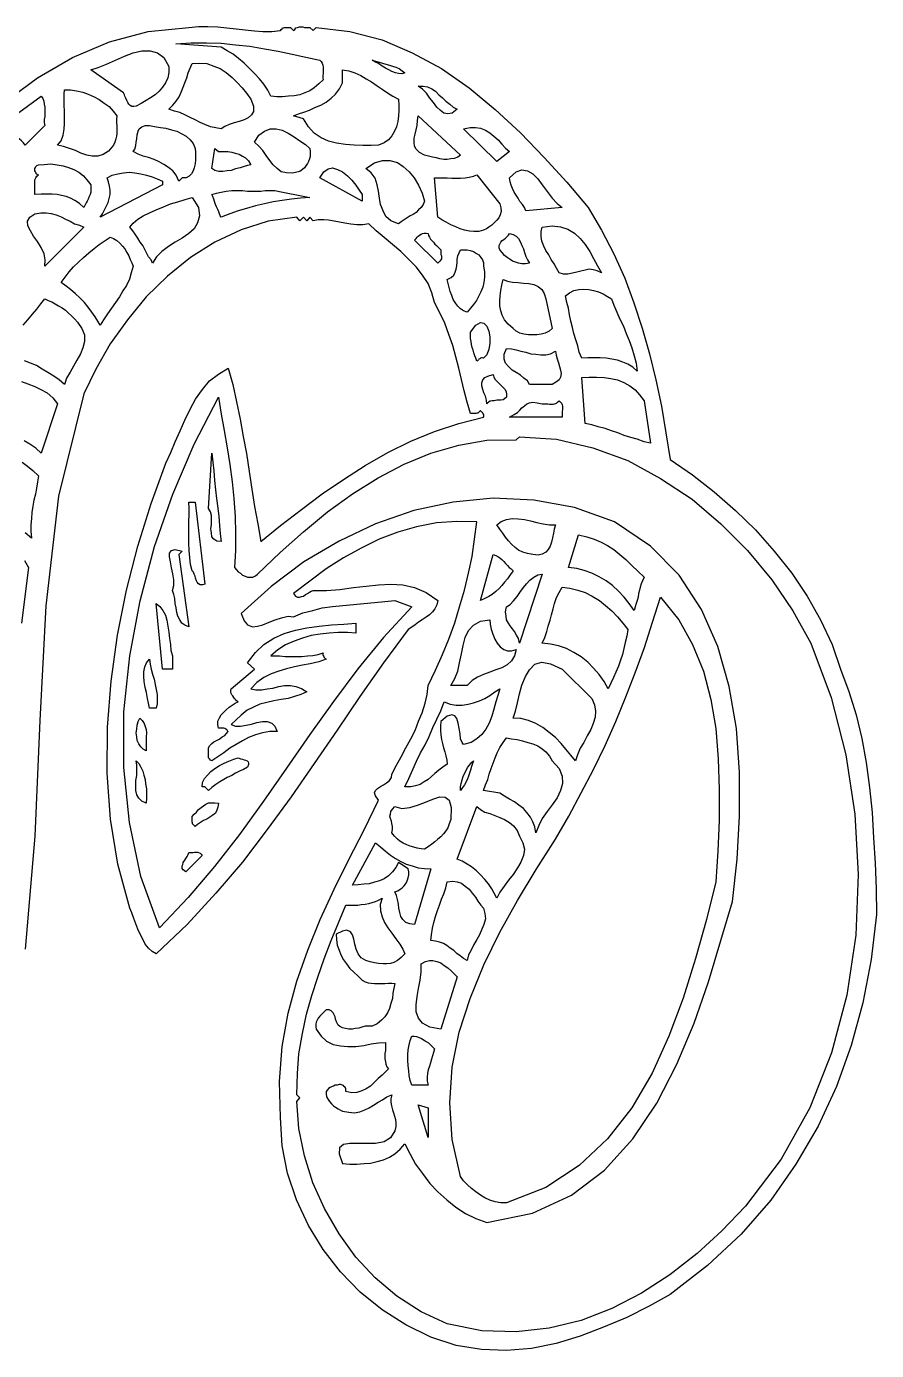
# Model space of a CAD drawing. Extents: x 0.02 to 8.19, y 0.02 to 6.66.
# Drawn here: x 6.466 to 8.185, y 0.065 to 2.743 of the extents above; entities that cross this region are included whole.
import ezdxf

# ---------------------------------------------------------------- set-up
doc = ezdxf.new("R2010")
doc.units = 0
doc.layers.add('1', color=7, linetype='Continuous')

msp = doc.modelspace()

# ---------------------------------------------------------------- linework, layer by layer
for points in [[(6.421, 2.589), (6.488, 2.639), (6.559, 2.68), (6.634, 2.712), (6.712, 2.733), (6.794, 2.741), (6.814, 2.743), (6.833, 2.743), (6.853, 2.742), (6.871, 2.74), (6.89, 2.738), (6.908, 2.736), (6.927, 2.734), (6.944, 2.733), (6.962, 2.733), (6.98, 2.735), (6.981, 2.737), (6.983, 2.738), (6.984, 2.74), (6.986, 2.74), (6.988, 2.741), (6.991, 2.741), (6.994, 2.741), (6.997, 2.741), (7, 2.741), (7.006, 2.735), (7.009, 2.737), (7.011, 2.74), (7.014, 2.741), (7.018, 2.742), (7.021, 2.742), (7.025, 2.742), (7.028, 2.741), (7.032, 2.741), (7.036, 2.741), (7.039, 2.741), (7.046, 2.735), (7.052, 2.741), (7.12, 2.733), (7.185, 2.716), (7.246, 2.69), (7.305, 2.658), (7.361, 2.619), (7.414, 2.575), (7.465, 2.528), (7.513, 2.478), (7.559, 2.428), (7.602, 2.377), (7.629, 2.331), (7.654, 2.283), (7.676, 2.234), (7.694, 2.184), (7.711, 2.133), (7.726, 2.081), (7.739, 2.028), (7.75, 1.975), (7.759, 1.921), (7.768, 1.867), (7.813, 1.836), (7.857, 1.802), (7.9, 1.764), (7.94, 1.725), (7.978, 1.682), (8.014, 1.637), (8.045, 1.591), (8.072, 1.543), (8.095, 1.493), (8.112, 1.443), (8.129, 1.398), (8.144, 1.351), (8.155, 1.303), (8.164, 1.254), (8.171, 1.204), (8.176, 1.153), (8.179, 1.102), (8.182, 1.051), (8.184, 0.999), (8.185, 0.947), (8.174, 0.856), (8.157, 0.768), (8.134, 0.682), (8.104, 0.599), (8.067, 0.519), (8.022, 0.442), (7.971, 0.369), (7.911, 0.3), (7.843, 0.237), (7.768, 0.178), (7.725, 0.155), (7.68, 0.132), (7.633, 0.112), (7.586, 0.094), (7.537, 0.079), (7.487, 0.069), (7.437, 0.065), (7.386, 0.067), (7.335, 0.075), (7.284, 0.092), (7.233, 0.117), (7.185, 0.147), (7.141, 0.183), (7.101, 0.224), (7.066, 0.269), (7.036, 0.318), (7.012, 0.37), (6.994, 0.424), (6.983, 0.479), (6.98, 0.536), (6.978, 0.609), (6.983, 0.68), (6.995, 0.747), (7.013, 0.812), (7.035, 0.875), (7.06, 0.937), (7.088, 0.998), (7.118, 1.058), (7.149, 1.118), (7.178, 1.178), (7.172, 1.187), (7.17, 1.193), (7.172, 1.198), (7.176, 1.202), (7.182, 1.206), (7.188, 1.209), (7.194, 1.213), (7.2, 1.218), (7.204, 1.224), (7.205, 1.231), (7.214, 1.249), (7.224, 1.266), (7.233, 1.284), (7.243, 1.302), (7.252, 1.319), (7.259, 1.338), (7.266, 1.355), (7.272, 1.374), (7.276, 1.392), (7.278, 1.41), (7.293, 1.441), (7.307, 1.473), (7.32, 1.504), (7.332, 1.537), (7.342, 1.569), (7.352, 1.603), (7.36, 1.637), (7.367, 1.671), (7.372, 1.706), (7.377, 1.741), (7.336, 1.742), (7.295, 1.739), (7.255, 1.731), (7.217, 1.72), (7.179, 1.706), (7.143, 1.688), (7.107, 1.668), (7.072, 1.646), (7.039, 1.621), (7.006, 1.596), (7.01, 1.591), (7.014, 1.589), (7.018, 1.589), (7.022, 1.59), (7.026, 1.591), (7.03, 1.594), (7.034, 1.596), (7.038, 1.599), (7.042, 1.601), (7.046, 1.602), (7.073, 1.602), (7.1, 1.604), (7.127, 1.608), (7.153, 1.611), (7.178, 1.614), (7.203, 1.615), (7.227, 1.614), (7.251, 1.608), (7.274, 1.598), (7.298, 1.582), (7.296, 1.573), (7.292, 1.565), (7.287, 1.559), (7.281, 1.553), (7.274, 1.548), (7.266, 1.543), (7.259, 1.538), (7.252, 1.533), (7.245, 1.528), (7.238, 1.523), (7.188, 1.456), (7.14, 1.388), (7.094, 1.32), (7.048, 1.252), (7.001, 1.185), (6.953, 1.119), (6.903, 1.053), (6.849, 0.99), (6.791, 0.927), (6.728, 0.867), (6.72, 0.872), (6.713, 0.879), (6.706, 0.887), (6.701, 0.897), (6.696, 0.907), (6.691, 0.917), (6.687, 0.928), (6.683, 0.939), (6.679, 0.95), (6.675, 0.96), (6.651, 1.049), (6.636, 1.14), (6.629, 1.233), (6.63, 1.326), (6.637, 1.419), (6.65, 1.512), (6.668, 1.603), (6.691, 1.692), (6.718, 1.778), (6.748, 1.86), (6.758, 1.881), (6.767, 1.903), (6.777, 1.925), (6.786, 1.947), (6.797, 1.969), (6.808, 1.989), (6.822, 2.009), (6.836, 2.026), (6.854, 2.04), (6.874, 2.052), (6.883, 2.019), (6.891, 1.984), (6.898, 1.949), (6.904, 1.914), (6.911, 1.879), (6.916, 1.843), (6.922, 1.807), (6.927, 1.772), (6.934, 1.737), (6.94, 1.701), (6.98, 1.734), (7.022, 1.766), (7.064, 1.798), (7.107, 1.827), (7.151, 1.855), (7.197, 1.881), (7.243, 1.904), (7.291, 1.924), (7.34, 1.94), (7.39, 1.953), (7.391, 1.955), (7.391, 1.957), (7.39, 1.959), (7.389, 1.961), (7.388, 1.962), (7.387, 1.963), (7.385, 1.965), (7.384, 1.966), (7.382, 1.964), (7.381, 1.963), (7.379, 1.961), (7.377, 1.961), (7.375, 1.96), (7.372, 1.96), (7.37, 1.96), (7.367, 1.96), (7.364, 1.96), (7.357, 1.983), (7.351, 2.006), (7.346, 2.029), (7.34, 2.052), (7.334, 2.075), (7.328, 2.098), (7.32, 2.12), (7.312, 2.143), (7.302, 2.164), (7.291, 2.185), (7.286, 2.204), (7.278, 2.223), (7.267, 2.24), (7.254, 2.257), (7.239, 2.272), (7.223, 2.288), (7.206, 2.302), (7.189, 2.316), (7.173, 2.33), (7.158, 2.344), (7.146, 2.342), (7.134, 2.342), (7.122, 2.343), (7.11, 2.345), (7.099, 2.347), (7.088, 2.349), (7.077, 2.351), (7.067, 2.352), (7.056, 2.352), (7.046, 2.35), (7.039, 2.357), (7.033, 2.35), (7.026, 2.357), (7.019, 2.35), (7.013, 2.357), (6.955, 2.349), (6.9, 2.332), (6.847, 2.307), (6.798, 2.276), (6.751, 2.238), (6.708, 2.196), (6.67, 2.15), (6.635, 2.101), (6.606, 2.05), (6.582, 2), (6.531, 1.793), (6.505, 1.571), (6.493, 1.339), (6.483, 1.105), (6.463, 0.877)], [(6.86, 1.701), (6.851, 1.702), (6.845, 1.706), (6.841, 1.711), (6.84, 1.719), (6.839, 1.727), (6.84, 1.736), (6.84, 1.745), (6.84, 1.754), (6.838, 1.761), (6.834, 1.768), (6.841, 1.88), (6.843, 1.862), (6.845, 1.844), (6.846, 1.825), (6.848, 1.806), (6.85, 1.788), (6.853, 1.769), (6.855, 1.752), (6.856, 1.734), (6.858, 1.717), (6.86, 1.701)], [(6.827, 1.615), (6.822, 1.614), (6.817, 1.614), (6.814, 1.616), (6.811, 1.619), (6.81, 1.622), (6.808, 1.627), (6.807, 1.631), (6.805, 1.635), (6.804, 1.639), (6.801, 1.642), (6.798, 1.655), (6.796, 1.669), (6.795, 1.683), (6.794, 1.698), (6.794, 1.713), (6.794, 1.728), (6.794, 1.742), (6.795, 1.756), (6.795, 1.769), (6.794, 1.781), (6.807, 1.781), (6.827, 1.615)], [(6.781, 1.682), (6.774, 1.675), (6.794, 1.529), (6.786, 1.532), (6.78, 1.536), (6.776, 1.543), (6.772, 1.55), (6.77, 1.558), (6.769, 1.567), (6.767, 1.576), (6.766, 1.586), (6.764, 1.594), (6.761, 1.602), (6.764, 1.612), (6.764, 1.624), (6.762, 1.636), (6.759, 1.648), (6.757, 1.66), (6.755, 1.67), (6.755, 1.678), (6.759, 1.683), (6.767, 1.685), (6.781, 1.682)], [(6.761, 1.47), (6.761, 1.443), (6.741, 1.443), (6.728, 1.576), (6.736, 1.57), (6.742, 1.562), (6.747, 1.552), (6.75, 1.542), (6.752, 1.53), (6.754, 1.518), (6.755, 1.505), (6.757, 1.493), (6.758, 1.481), (6.761, 1.47)], [(7.132, 1.516), (7.115, 1.517), (7.096, 1.517), (7.078, 1.516), (7.06, 1.514), (7.042, 1.511), (7.024, 1.506), (7.007, 1.5), (6.99, 1.492), (6.974, 1.482), (6.96, 1.47), (6.968, 1.47), (6.978, 1.47), (6.989, 1.469), (7, 1.469), (7.012, 1.469), (7.023, 1.469), (7.034, 1.47), (7.045, 1.471), (7.056, 1.473), (7.066, 1.476), (7.065, 1.474), (7.065, 1.472), (7.066, 1.471), (7.067, 1.469), (7.068, 1.467), (7.069, 1.466), (7.071, 1.464), (7.072, 1.463), (7.057, 1.458), (7.04, 1.454), (7.024, 1.451), (7.008, 1.448), (6.992, 1.444), (6.976, 1.439), (6.961, 1.434), (6.946, 1.426), (6.932, 1.416), (6.92, 1.403), (6.93, 1.401), (6.942, 1.401), (6.953, 1.403), (6.964, 1.405), (6.976, 1.408), (6.988, 1.41), (7, 1.41), (7.011, 1.408), (7.022, 1.404), (7.033, 1.397), (7.021, 1.392), (7.008, 1.388), (6.995, 1.384), (6.981, 1.382), (6.966, 1.379), (6.952, 1.376), (6.938, 1.372), (6.925, 1.366), (6.912, 1.36), (6.9, 1.35), (6.88, 1.331), (6.889, 1.328), (6.899, 1.328), (6.91, 1.33), (6.921, 1.332), (6.932, 1.335), (6.943, 1.337), (6.953, 1.337), (6.962, 1.334), (6.968, 1.328), (6.973, 1.317), (6.958, 1.317), (6.943, 1.314), (6.929, 1.31), (6.915, 1.305), (6.903, 1.298), (6.89, 1.291), (6.877, 1.283), (6.865, 1.274), (6.853, 1.266), (6.841, 1.258), (6.838, 1.259), (6.836, 1.262), (6.834, 1.264), (6.834, 1.266), (6.834, 1.269), (6.834, 1.273), (6.834, 1.276), (6.834, 1.278), (6.834, 1.281), (6.834, 1.284), (6.837, 1.289), (6.841, 1.293), (6.845, 1.296), (6.849, 1.298), (6.854, 1.301), (6.858, 1.303), (6.862, 1.306), (6.867, 1.309), (6.87, 1.312), (6.874, 1.317), (6.872, 1.319), (6.871, 1.321), (6.869, 1.322), (6.867, 1.323), (6.865, 1.324), (6.862, 1.324), (6.86, 1.324), (6.857, 1.324), (6.854, 1.324), (6.853, 1.331), (6.853, 1.338), (6.856, 1.345), (6.86, 1.351), (6.865, 1.356), (6.87, 1.361), (6.876, 1.366), (6.882, 1.37), (6.888, 1.374), (6.894, 1.377), (6.891, 1.379), (6.889, 1.382), (6.887, 1.384), (6.885, 1.386), (6.883, 1.389), (6.881, 1.391), (6.88, 1.394), (6.879, 1.397), (6.879, 1.4), (6.88, 1.403), (6.927, 1.443), (6.913, 1.456), (6.929, 1.477), (6.946, 1.493), (6.966, 1.506), (6.987, 1.515), (7.01, 1.522), (7.033, 1.527), (7.058, 1.53), (7.083, 1.533), (7.108, 1.534), (7.132, 1.536), (7.132, 1.516)], [(6.728, 1.364), (6.715, 1.364), (6.713, 1.374), (6.711, 1.384), (6.709, 1.396), (6.706, 1.406), (6.704, 1.418), (6.703, 1.428), (6.703, 1.438), (6.705, 1.448), (6.709, 1.456), (6.715, 1.463), (6.716, 1.453), (6.718, 1.443), (6.721, 1.433), (6.724, 1.423), (6.726, 1.412), (6.728, 1.402), (6.73, 1.392), (6.73, 1.382), (6.73, 1.373), (6.728, 1.364)], [(6.708, 1.278), (6.702, 1.281), (6.697, 1.286), (6.693, 1.292), (6.69, 1.299), (6.689, 1.306), (6.688, 1.314), (6.689, 1.322), (6.69, 1.33), (6.692, 1.337), (6.695, 1.344), (6.7, 1.339), (6.704, 1.333), (6.706, 1.327), (6.708, 1.321), (6.709, 1.314), (6.708, 1.306), (6.708, 1.299), (6.708, 1.292), (6.708, 1.285), (6.708, 1.278)], [(6.913, 1.245), (6.905, 1.24), (6.897, 1.237), (6.889, 1.233), (6.881, 1.228), (6.872, 1.224), (6.865, 1.22), (6.857, 1.215), (6.849, 1.21), (6.841, 1.204), (6.834, 1.198), (6.833, 1.199), (6.831, 1.201), (6.83, 1.202), (6.828, 1.204), (6.826, 1.205), (6.825, 1.205), (6.823, 1.205), (6.821, 1.205), (6.822, 1.214), (6.826, 1.222), (6.832, 1.229), (6.839, 1.236), (6.847, 1.242), (6.856, 1.248), (6.866, 1.253), (6.875, 1.257), (6.885, 1.261), (6.894, 1.264), (6.896, 1.263), (6.899, 1.262), (6.903, 1.261), (6.906, 1.26), (6.909, 1.259), (6.912, 1.258), (6.914, 1.256), (6.915, 1.253), (6.915, 1.25), (6.913, 1.245)], [(6.708, 1.172), (6.699, 1.176), (6.693, 1.182), (6.689, 1.189), (6.687, 1.198), (6.687, 1.208), (6.687, 1.218), (6.689, 1.228), (6.689, 1.239), (6.689, 1.249), (6.688, 1.258), (6.693, 1.252), (6.697, 1.245), (6.701, 1.237), (6.703, 1.229), (6.706, 1.22), (6.707, 1.211), (6.709, 1.201), (6.709, 1.192), (6.709, 1.182), (6.708, 1.172)], [(6.854, 1.172), (6.853, 1.164), (6.851, 1.158), (6.848, 1.152), (6.843, 1.148), (6.837, 1.144), (6.831, 1.14), (6.824, 1.137), (6.818, 1.133), (6.812, 1.129), (6.807, 1.125), (6.805, 1.127), (6.804, 1.128), (6.802, 1.13), (6.802, 1.132), (6.801, 1.134), (6.801, 1.137), (6.801, 1.139), (6.801, 1.142), (6.801, 1.145), (6.805, 1.15), (6.81, 1.154), (6.814, 1.159), (6.819, 1.163), (6.824, 1.167), (6.829, 1.17), (6.834, 1.173), (6.84, 1.173), (6.847, 1.173), (6.854, 1.172)], [(6.821, 1.066), (6.788, 1.033), (6.783, 1.037), (6.781, 1.04), (6.781, 1.045), (6.782, 1.048), (6.783, 1.052), (6.786, 1.057), (6.788, 1.06), (6.791, 1.064), (6.793, 1.068), (6.794, 1.072), (6.797, 1.072), (6.8, 1.072), (6.803, 1.072), (6.806, 1.073), (6.809, 1.073), (6.812, 1.073), (6.814, 1.072), (6.817, 1.071), (6.819, 1.069), (6.821, 1.066)]]:
    msp.add_lwpolyline(points)
at = {"layer": '1'}
for points in [[(7.059, 2.675), (7.062, 2.672), (7.064, 2.669), (7.065, 2.665), (7.066, 2.661), (7.066, 2.657), (7.066, 2.652), (7.066, 2.648), (7.065, 2.644), (7.065, 2.639), (7.066, 2.635), (7.057, 2.627), (7.048, 2.619), (7.039, 2.613), (7.029, 2.609), (7.019, 2.605), (7.007, 2.603), (6.996, 2.602), (6.984, 2.601), (6.972, 2.601), (6.96, 2.602), (6.954, 2.614), (6.946, 2.626), (6.937, 2.637), (6.927, 2.648), (6.917, 2.658), (6.906, 2.669), (6.895, 2.678), (6.884, 2.687), (6.872, 2.694), (6.86, 2.701), (6.768, 2.708), (6.799, 2.71), (6.83, 2.71), (6.86, 2.709), (6.889, 2.706), (6.918, 2.703), (6.947, 2.698), (6.975, 2.693), (7.003, 2.687), (7.031, 2.681), (7.059, 2.675)], [(6.754, 2.662), (6.754, 2.65), (6.752, 2.639), (6.747, 2.629), (6.741, 2.62), (6.734, 2.612), (6.726, 2.605), (6.717, 2.599), (6.708, 2.593), (6.698, 2.587), (6.688, 2.582), (6.683, 2.581), (6.679, 2.581), (6.676, 2.583), (6.673, 2.586), (6.671, 2.589), (6.669, 2.593), (6.667, 2.598), (6.665, 2.602), (6.664, 2.605), (6.662, 2.609), (6.596, 2.655), (6.611, 2.66), (6.628, 2.667), (6.646, 2.675), (6.664, 2.683), (6.682, 2.69), (6.699, 2.694), (6.716, 2.694), (6.731, 2.69), (6.744, 2.68), (6.754, 2.662)], [(6.92, 2.596), (6.925, 2.582), (6.925, 2.571), (6.921, 2.564), (6.914, 2.558), (6.906, 2.554), (6.896, 2.551), (6.886, 2.548), (6.876, 2.545), (6.867, 2.541), (6.86, 2.536), (6.849, 2.538), (6.838, 2.54), (6.827, 2.545), (6.817, 2.549), (6.807, 2.554), (6.797, 2.559), (6.786, 2.564), (6.776, 2.569), (6.765, 2.572), (6.754, 2.576), (6.762, 2.584), (6.769, 2.592), (6.775, 2.601), (6.779, 2.61), (6.783, 2.62), (6.786, 2.629), (6.79, 2.639), (6.793, 2.649), (6.797, 2.659), (6.801, 2.668), (6.816, 2.669), (6.831, 2.668), (6.845, 2.663), (6.858, 2.658), (6.87, 2.65), (6.882, 2.64), (6.892, 2.63), (6.902, 2.619), (6.911, 2.608), (6.92, 2.596)], [(7.218, 2.596), (7.219, 2.584), (7.219, 2.573), (7.218, 2.562), (7.217, 2.551), (7.214, 2.54), (7.21, 2.531), (7.205, 2.522), (7.198, 2.514), (7.189, 2.508), (7.178, 2.503), (7.163, 2.502), (7.146, 2.502), (7.129, 2.503), (7.111, 2.504), (7.093, 2.507), (7.077, 2.511), (7.062, 2.518), (7.048, 2.527), (7.036, 2.54), (7.026, 2.556), (7.006, 2.562), (7.016, 2.566), (7.027, 2.57), (7.038, 2.574), (7.049, 2.579), (7.061, 2.584), (7.072, 2.59), (7.082, 2.598), (7.091, 2.606), (7.099, 2.617), (7.105, 2.629), (7.105, 2.655), (7.118, 2.653), (7.13, 2.649), (7.142, 2.644), (7.153, 2.637), (7.164, 2.631), (7.175, 2.623), (7.185, 2.616), (7.196, 2.609), (7.207, 2.602), (7.218, 2.596)], [(7.231, 2.649), (7.225, 2.647), (7.218, 2.648), (7.212, 2.649), (7.205, 2.652), (7.199, 2.655), (7.192, 2.659), (7.185, 2.663), (7.178, 2.668), (7.172, 2.671), (7.165, 2.675), (7.172, 2.673), (7.179, 2.671), (7.186, 2.669), (7.193, 2.667), (7.2, 2.665), (7.206, 2.663), (7.213, 2.661), (7.22, 2.658), (7.226, 2.653), (7.231, 2.649)], [(6.503, 2.543), (6.463, 2.503), (6.46, 2.508), (6.456, 2.512), (6.451, 2.516), (6.445, 2.519), (6.439, 2.523), (6.434, 2.526), (6.43, 2.531), (6.426, 2.536), (6.424, 2.542), (6.423, 2.549), (6.496, 2.602), (6.499, 2.597), (6.501, 2.592), (6.502, 2.586), (6.503, 2.58), (6.503, 2.574), (6.503, 2.567), (6.503, 2.561), (6.502, 2.555), (6.502, 2.549), (6.503, 2.543)], [(6.649, 2.562), (6.648, 2.555), (6.648, 2.548), (6.649, 2.542), (6.649, 2.536), (6.649, 2.531), (6.649, 2.526), (6.648, 2.521), (6.647, 2.516), (6.645, 2.509), (6.642, 2.503), (6.632, 2.491), (6.621, 2.484), (6.61, 2.481), (6.599, 2.481), (6.588, 2.483), (6.576, 2.487), (6.565, 2.492), (6.553, 2.496), (6.541, 2.5), (6.529, 2.503), (6.536, 2.512), (6.54, 2.523), (6.542, 2.535), (6.543, 2.547), (6.543, 2.559), (6.543, 2.572), (6.542, 2.584), (6.542, 2.595), (6.542, 2.606), (6.543, 2.615), (6.555, 2.615), (6.567, 2.613), (6.58, 2.61), (6.591, 2.606), (6.603, 2.601), (6.613, 2.595), (6.623, 2.588), (6.633, 2.581), (6.641, 2.572), (6.649, 2.562)], [(7.337, 2.576), (7.327, 2.568), (7.318, 2.566), (7.31, 2.568), (7.303, 2.573), (7.296, 2.58), (7.289, 2.589), (7.282, 2.598), (7.275, 2.608), (7.267, 2.616), (7.258, 2.622), (7.268, 2.622), (7.277, 2.621), (7.286, 2.617), (7.293, 2.612), (7.3, 2.605), (7.307, 2.599), (7.314, 2.592), (7.322, 2.586), (7.329, 2.58), (7.337, 2.576)], [(7.344, 2.483), (7.338, 2.479), (7.331, 2.476), (7.324, 2.475), (7.317, 2.474), (7.31, 2.474), (7.302, 2.475), (7.295, 2.477), (7.287, 2.479), (7.279, 2.481), (7.271, 2.483), (7.261, 2.488), (7.254, 2.495), (7.251, 2.501), (7.25, 2.509), (7.25, 2.517), (7.252, 2.525), (7.254, 2.534), (7.256, 2.543), (7.257, 2.553), (7.258, 2.562), (7.344, 2.483)], [(6.807, 2.496), (6.808, 2.489), (6.808, 2.481), (6.808, 2.473), (6.807, 2.465), (6.805, 2.457), (6.803, 2.451), (6.8, 2.445), (6.795, 2.44), (6.789, 2.437), (6.781, 2.437), (6.774, 2.43), (6.769, 2.442), (6.762, 2.451), (6.753, 2.458), (6.744, 2.464), (6.734, 2.469), (6.724, 2.474), (6.713, 2.478), (6.702, 2.481), (6.692, 2.485), (6.682, 2.49), (6.685, 2.495), (6.687, 2.502), (6.688, 2.509), (6.689, 2.516), (6.69, 2.524), (6.692, 2.531), (6.694, 2.536), (6.699, 2.54), (6.706, 2.543), (6.715, 2.543), (6.725, 2.541), (6.737, 2.539), (6.748, 2.537), (6.759, 2.534), (6.77, 2.531), (6.78, 2.526), (6.789, 2.521), (6.797, 2.514), (6.803, 2.506), (6.807, 2.496)], [(7.039, 2.496), (7.04, 2.49), (7.04, 2.485), (7.04, 2.48), (7.038, 2.475), (7.036, 2.47), (7.034, 2.466), (7.031, 2.461), (7.028, 2.457), (7.024, 2.454), (7.019, 2.45), (7.004, 2.446), (6.992, 2.447), (6.981, 2.449), (6.973, 2.456), (6.965, 2.463), (6.958, 2.472), (6.951, 2.482), (6.944, 2.492), (6.936, 2.501), (6.927, 2.509), (6.936, 2.523), (6.947, 2.531), (6.959, 2.536), (6.971, 2.536), (6.983, 2.533), (6.995, 2.527), (7.007, 2.52), (7.019, 2.512), (7.03, 2.504), (7.039, 2.496)], [(7.443, 2.49), (7.417, 2.47), (7.35, 2.536), (7.363, 2.539), (7.374, 2.539), (7.384, 2.537), (7.394, 2.533), (7.403, 2.528), (7.411, 2.521), (7.42, 2.514), (7.427, 2.505), (7.435, 2.497), (7.443, 2.49)], [(6.854, 2.49), (6.86, 2.49), (6.866, 2.49), (6.873, 2.49), (6.881, 2.489), (6.888, 2.487), (6.896, 2.485), (6.903, 2.481), (6.909, 2.477), (6.915, 2.471), (6.92, 2.463), (6.913, 2.462), (6.906, 2.46), (6.898, 2.457), (6.889, 2.455), (6.88, 2.452), (6.872, 2.451), (6.863, 2.45), (6.855, 2.45), (6.847, 2.452), (6.841, 2.456), (6.847, 2.496), (6.854, 2.49)], [(6.596, 2.423), (6.596, 2.418), (6.596, 2.413), (6.596, 2.408), (6.595, 2.403), (6.593, 2.399), (6.591, 2.394), (6.589, 2.39), (6.587, 2.386), (6.584, 2.381), (6.582, 2.377), (6.573, 2.385), (6.564, 2.391), (6.555, 2.396), (6.546, 2.399), (6.537, 2.401), (6.528, 2.403), (6.518, 2.404), (6.508, 2.404), (6.496, 2.404), (6.483, 2.403), (6.483, 2.408), (6.483, 2.412), (6.483, 2.416), (6.483, 2.42), (6.483, 2.425), (6.483, 2.429), (6.483, 2.433), (6.485, 2.437), (6.487, 2.44), (6.49, 2.443), (6.487, 2.444), (6.485, 2.447), (6.484, 2.449), (6.483, 2.451), (6.483, 2.453), (6.483, 2.456), (6.484, 2.458), (6.485, 2.46), (6.487, 2.462), (6.49, 2.463), (6.502, 2.464), (6.515, 2.465), (6.528, 2.463), (6.54, 2.461), (6.551, 2.458), (6.562, 2.454), (6.572, 2.448), (6.581, 2.441), (6.588, 2.433), (6.596, 2.423)], [(7.271, 2.39), (7.268, 2.383), (7.264, 2.377), (7.259, 2.372), (7.254, 2.367), (7.248, 2.363), (7.242, 2.36), (7.236, 2.356), (7.23, 2.352), (7.224, 2.348), (7.218, 2.344), (7.203, 2.35), (7.193, 2.359), (7.187, 2.37), (7.182, 2.383), (7.18, 2.396), (7.178, 2.41), (7.175, 2.423), (7.171, 2.436), (7.163, 2.447), (7.152, 2.456), (7.17, 2.467), (7.186, 2.472), (7.201, 2.472), (7.216, 2.468), (7.228, 2.46), (7.24, 2.449), (7.25, 2.437), (7.259, 2.422), (7.266, 2.406), (7.271, 2.39)], [(6.741, 2.43), (6.741, 2.423), (6.615, 2.357), (6.62, 2.364), (6.624, 2.372), (6.627, 2.379), (6.631, 2.387), (6.633, 2.395), (6.635, 2.403), (6.635, 2.412), (6.634, 2.42), (6.632, 2.429), (6.629, 2.437), (6.639, 2.442), (6.651, 2.445), (6.662, 2.447), (6.674, 2.448), (6.685, 2.447), (6.697, 2.445), (6.709, 2.442), (6.72, 2.439), (6.73, 2.435), (6.741, 2.43)], [(7.145, 2.403), (7.145, 2.39), (7.059, 2.437), (7.067, 2.449), (7.076, 2.455), (7.085, 2.457), (7.095, 2.454), (7.105, 2.449), (7.115, 2.441), (7.124, 2.432), (7.132, 2.422), (7.139, 2.412), (7.145, 2.403)], [(7.423, 2.384), (7.425, 2.376), (7.426, 2.369), (7.424, 2.362), (7.421, 2.356), (7.417, 2.351), (7.412, 2.346), (7.407, 2.341), (7.401, 2.337), (7.396, 2.334), (7.39, 2.331), (7.381, 2.328), (7.371, 2.328), (7.362, 2.329), (7.352, 2.331), (7.343, 2.334), (7.334, 2.338), (7.324, 2.342), (7.315, 2.347), (7.306, 2.352), (7.298, 2.357), (7.291, 2.437), (7.3, 2.437), (7.308, 2.437), (7.317, 2.437), (7.326, 2.436), (7.336, 2.436), (7.344, 2.436), (7.353, 2.437), (7.361, 2.438), (7.37, 2.44), (7.377, 2.443), (7.423, 2.384)], [(7.476, 2.37), (7.473, 2.377), (7.469, 2.383), (7.464, 2.389), (7.46, 2.396), (7.456, 2.402), (7.452, 2.408), (7.449, 2.415), (7.446, 2.422), (7.444, 2.429), (7.443, 2.437), (7.456, 2.449), (7.468, 2.453), (7.479, 2.451), (7.49, 2.445), (7.5, 2.435), (7.509, 2.423), (7.519, 2.409), (7.529, 2.396), (7.539, 2.385), (7.549, 2.377), (7.476, 2.37)], [(6.94, 2.41), (6.949, 2.411), (6.958, 2.411), (6.968, 2.411), (6.978, 2.409), (6.988, 2.407), (6.998, 2.405), (7.009, 2.403), (7.019, 2.401), (7.029, 2.399), (7.039, 2.397), (7.02, 2.396), (7.002, 2.394), (6.983, 2.391), (6.965, 2.388), (6.947, 2.384), (6.929, 2.38), (6.911, 2.375), (6.894, 2.37), (6.877, 2.364), (6.86, 2.357), (6.858, 2.36), (6.856, 2.364), (6.855, 2.368), (6.853, 2.373), (6.85, 2.378), (6.848, 2.383), (6.846, 2.389), (6.845, 2.394), (6.843, 2.399), (6.841, 2.403), (6.85, 2.406), (6.86, 2.408), (6.87, 2.41), (6.881, 2.411), (6.892, 2.411), (6.903, 2.411), (6.913, 2.41), (6.923, 2.41), (6.932, 2.41), (6.94, 2.41)], [(6.814, 2.377), (6.816, 2.36), (6.812, 2.346), (6.805, 2.334), (6.794, 2.324), (6.781, 2.315), (6.767, 2.307), (6.753, 2.298), (6.74, 2.288), (6.729, 2.277), (6.721, 2.264), (6.718, 2.271), (6.713, 2.277), (6.709, 2.285), (6.705, 2.292), (6.701, 2.3), (6.696, 2.307), (6.691, 2.315), (6.686, 2.323), (6.681, 2.33), (6.675, 2.337), (6.682, 2.345), (6.691, 2.353), (6.702, 2.36), (6.715, 2.366), (6.728, 2.372), (6.743, 2.378), (6.757, 2.384), (6.772, 2.388), (6.787, 2.393), (6.801, 2.397), (6.814, 2.377)], [(6.582, 2.337), (6.503, 2.258), (6.504, 2.271), (6.502, 2.283), (6.496, 2.296), (6.488, 2.308), (6.48, 2.319), (6.474, 2.33), (6.469, 2.34), (6.468, 2.349), (6.473, 2.357), (6.483, 2.364), (6.495, 2.366), (6.506, 2.366), (6.516, 2.365), (6.526, 2.362), (6.536, 2.358), (6.545, 2.353), (6.554, 2.349), (6.563, 2.344), (6.573, 2.341), (6.582, 2.337)], [(7.629, 2.245), (7.62, 2.249), (7.612, 2.251), (7.604, 2.252), (7.596, 2.25), (7.587, 2.248), (7.579, 2.246), (7.57, 2.244), (7.561, 2.242), (7.552, 2.242), (7.543, 2.245), (7.538, 2.254), (7.533, 2.263), (7.527, 2.272), (7.522, 2.281), (7.516, 2.29), (7.512, 2.299), (7.508, 2.309), (7.507, 2.318), (7.507, 2.328), (7.509, 2.337), (7.529, 2.34), (7.546, 2.338), (7.561, 2.333), (7.574, 2.325), (7.586, 2.314), (7.596, 2.302), (7.605, 2.288), (7.613, 2.274), (7.621, 2.259), (7.629, 2.245)], [(6.682, 2.258), (6.678, 2.245), (6.674, 2.232), (6.668, 2.219), (6.661, 2.208), (6.654, 2.196), (6.646, 2.185), (6.638, 2.173), (6.63, 2.162), (6.622, 2.15), (6.615, 2.139), (6.61, 2.147), (6.605, 2.156), (6.598, 2.165), (6.591, 2.175), (6.583, 2.185), (6.574, 2.194), (6.565, 2.202), (6.555, 2.211), (6.546, 2.218), (6.536, 2.225), (6.544, 2.236), (6.552, 2.247), (6.561, 2.257), (6.571, 2.266), (6.581, 2.276), (6.592, 2.285), (6.603, 2.294), (6.613, 2.302), (6.625, 2.31), (6.635, 2.317), (6.642, 2.314), (6.649, 2.31), (6.655, 2.305), (6.66, 2.299), (6.665, 2.293), (6.669, 2.286), (6.673, 2.279), (6.676, 2.272), (6.679, 2.265), (6.682, 2.258)], [(7.304, 2.291), (7.304, 2.288), (7.304, 2.285), (7.304, 2.282), (7.305, 2.279), (7.305, 2.276), (7.305, 2.273), (7.304, 2.271), (7.302, 2.268), (7.3, 2.266), (7.298, 2.264), (7.251, 2.311), (7.252, 2.312), (7.254, 2.314), (7.256, 2.317), (7.258, 2.319), (7.261, 2.321), (7.264, 2.323), (7.267, 2.324), (7.27, 2.325), (7.274, 2.325), (7.278, 2.324), (7.279, 2.32), (7.281, 2.317), (7.283, 2.313), (7.286, 2.31), (7.289, 2.307), (7.292, 2.303), (7.295, 2.3), (7.298, 2.297), (7.301, 2.294), (7.304, 2.291)], [(7.483, 2.264), (7.475, 2.263), (7.468, 2.263), (7.461, 2.264), (7.455, 2.266), (7.449, 2.268), (7.444, 2.272), (7.438, 2.276), (7.433, 2.28), (7.428, 2.286), (7.423, 2.291), (7.422, 2.295), (7.422, 2.3), (7.423, 2.303), (7.425, 2.307), (7.428, 2.31), (7.431, 2.312), (7.435, 2.315), (7.438, 2.318), (7.441, 2.321), (7.443, 2.324), (7.45, 2.322), (7.456, 2.319), (7.461, 2.314), (7.465, 2.307), (7.468, 2.3), (7.471, 2.293), (7.473, 2.286), (7.476, 2.278), (7.479, 2.271), (7.483, 2.264)], [(7.39, 2.258), (7.392, 2.247), (7.392, 2.236), (7.391, 2.225), (7.389, 2.216), (7.385, 2.206), (7.381, 2.198), (7.376, 2.189), (7.37, 2.181), (7.364, 2.173), (7.357, 2.165), (7.35, 2.168), (7.344, 2.172), (7.338, 2.177), (7.334, 2.183), (7.329, 2.191), (7.326, 2.199), (7.323, 2.207), (7.321, 2.215), (7.319, 2.223), (7.317, 2.231), (7.325, 2.235), (7.33, 2.24), (7.333, 2.246), (7.335, 2.252), (7.336, 2.259), (7.337, 2.266), (7.337, 2.272), (7.338, 2.279), (7.341, 2.285), (7.344, 2.291), (7.35, 2.291), (7.357, 2.291), (7.363, 2.29), (7.37, 2.288), (7.376, 2.284), (7.381, 2.281), (7.385, 2.276), (7.388, 2.271), (7.39, 2.265), (7.39, 2.258)], [(7.516, 2.192), (7.529, 2.132), (7.523, 2.127), (7.515, 2.123), (7.507, 2.121), (7.498, 2.119), (7.49, 2.119), (7.481, 2.119), (7.472, 2.121), (7.464, 2.123), (7.456, 2.127), (7.45, 2.132), (7.44, 2.141), (7.433, 2.15), (7.428, 2.159), (7.425, 2.168), (7.423, 2.178), (7.423, 2.188), (7.424, 2.198), (7.425, 2.209), (7.427, 2.22), (7.43, 2.231), (7.439, 2.228), (7.449, 2.226), (7.46, 2.225), (7.471, 2.224), (7.482, 2.223), (7.492, 2.221), (7.501, 2.217), (7.508, 2.211), (7.513, 2.203), (7.516, 2.192)], [(7.649, 2.192), (7.654, 2.179), (7.66, 2.165), (7.666, 2.151), (7.673, 2.137), (7.679, 2.122), (7.685, 2.108), (7.69, 2.093), (7.695, 2.077), (7.699, 2.062), (7.701, 2.046), (7.692, 2.054), (7.682, 2.06), (7.672, 2.064), (7.661, 2.068), (7.65, 2.07), (7.638, 2.072), (7.626, 2.073), (7.614, 2.073), (7.601, 2.073), (7.589, 2.072), (7.584, 2.084), (7.581, 2.097), (7.577, 2.109), (7.573, 2.122), (7.57, 2.134), (7.567, 2.147), (7.564, 2.16), (7.562, 2.173), (7.559, 2.185), (7.556, 2.198), (7.564, 2.204), (7.573, 2.209), (7.583, 2.211), (7.593, 2.212), (7.603, 2.211), (7.613, 2.209), (7.623, 2.206), (7.632, 2.202), (7.641, 2.197), (7.649, 2.192)], [(6.459, 2.139), (6.469, 2.15), (6.478, 2.161), (6.487, 2.171), (6.495, 2.182), (6.503, 2.192), (6.51, 2.189), (6.517, 2.186), (6.524, 2.182), (6.531, 2.178), (6.538, 2.174), (6.545, 2.169), (6.551, 2.163), (6.557, 2.158), (6.563, 2.152), (6.569, 2.145)], [(6.569, 2.145), (6.578, 2.132), (6.583, 2.119), (6.583, 2.106), (6.58, 2.093), (6.575, 2.081), (6.568, 2.068), (6.561, 2.056), (6.554, 2.044), (6.547, 2.032), (6.543, 2.019), (6.532, 2.028), (6.521, 2.036), (6.509, 2.043), (6.498, 2.05), (6.486, 2.057), (6.474, 2.062), (6.462, 2.067)], [(7.39, 2.072), (7.388, 2.073), (7.386, 2.073), (7.384, 2.072), (7.383, 2.071), (7.381, 2.07), (7.38, 2.069), (7.378, 2.067), (7.377, 2.066), (7.375, 2.072), (7.373, 2.077), (7.371, 2.083), (7.369, 2.088), (7.367, 2.094), (7.366, 2.1), (7.365, 2.106), (7.364, 2.112), (7.364, 2.119), (7.364, 2.125), (7.375, 2.139), (7.384, 2.144), (7.391, 2.143), (7.397, 2.137), (7.401, 2.127), (7.403, 2.115), (7.403, 2.102), (7.401, 2.09), (7.397, 2.079), (7.39, 2.072)], [(7.536, 2.086), (7.537, 2.078), (7.539, 2.071), (7.542, 2.063), (7.544, 2.055), (7.546, 2.048), (7.547, 2.041), (7.546, 2.034), (7.543, 2.028), (7.538, 2.024), (7.529, 2.019), (7.483, 2.019), (7.479, 2.026), (7.472, 2.032), (7.465, 2.038), (7.456, 2.043), (7.448, 2.048), (7.441, 2.055), (7.435, 2.062), (7.432, 2.07), (7.432, 2.08), (7.437, 2.092), (7.447, 2.091), (7.456, 2.089), (7.466, 2.086), (7.476, 2.084), (7.486, 2.081), (7.496, 2.08), (7.506, 2.079), (7.516, 2.079), (7.526, 2.081), (7.536, 2.086)], [(7.437, 1.993), (7.433, 1.99), (7.43, 1.988), (7.425, 1.987), (7.421, 1.987), (7.417, 1.987), (7.412, 1.986), (7.408, 1.986), (7.404, 1.985), (7.4, 1.983), (7.397, 1.98), (7.396, 1.987), (7.394, 1.995), (7.391, 2.002), (7.389, 2.009), (7.387, 2.016), (7.387, 2.022), (7.389, 2.028), (7.393, 2.033), (7.399, 2.036), (7.41, 2.039), (7.411, 2.034), (7.414, 2.029), (7.418, 2.025), (7.422, 2.021), (7.426, 2.017), (7.43, 2.013), (7.434, 2.009), (7.436, 2.004), (7.437, 1.999), (7.437, 1.993)], [(6.456, 2.025), (6.469, 2.02), (6.483, 2.015), (6.495, 2.009), (6.508, 2.002), (6.519, 1.992), (6.529, 1.98)], [(7.715, 1.986), (7.728, 1.9), (7.715, 1.903), (7.701, 1.908), (7.688, 1.912), (7.675, 1.916), (7.662, 1.921), (7.649, 1.925), (7.636, 1.93), (7.622, 1.933), (7.609, 1.937), (7.596, 1.94), (7.589, 2.033), (7.604, 2.034), (7.619, 2.034), (7.634, 2.033), (7.648, 2.031), (7.661, 2.028), (7.674, 2.023), (7.686, 2.016), (7.697, 2.008), (7.706, 1.998), (7.715, 1.986)], [(6.887, 1.649), (6.891, 1.644), (6.894, 1.64), (6.899, 1.637), (6.903, 1.633), (6.908, 1.631), (6.913, 1.629), (6.919, 1.629), (6.924, 1.629), (6.929, 1.632), (6.933, 1.635), (6.979, 1.679), (7.026, 1.721), (7.075, 1.761), (7.125, 1.798), (7.177, 1.83), (7.23, 1.858), (7.284, 1.88), (7.34, 1.896), (7.397, 1.906), (7.456, 1.907), (7.463, 1.913), (7.538, 1.908), (7.611, 1.891), (7.682, 1.865), (7.748, 1.829), (7.812, 1.787), (7.87, 1.737), (7.924, 1.683), (7.973, 1.624), (8.016, 1.561), (8.052, 1.496), (8.093, 1.386), (8.123, 1.27), (8.141, 1.15), (8.148, 1.028), (8.143, 0.905), (8.125, 0.784), (8.094, 0.667), (8.05, 0.556), (7.992, 0.452), (7.92, 0.357), (7.872, 0.307), (7.822, 0.261), (7.767, 0.218), (7.71, 0.181), (7.65, 0.15), (7.588, 0.126), (7.523, 0.11), (7.456, 0.103), (7.387, 0.105), (7.317, 0.119), (7.264, 0.143), (7.215, 0.175), (7.171, 0.212), (7.132, 0.254), (7.098, 0.301), (7.069, 0.352), (7.045, 0.404), (7.028, 0.459), (7.017, 0.514), (7.013, 0.569), (7.019, 0.576), (7.013, 0.582), (7.014, 0.625), (7.017, 0.665), (7.024, 0.706), (7.032, 0.745), (7.043, 0.783), (7.055, 0.82), (7.068, 0.857), (7.082, 0.894), (7.097, 0.93), (7.112, 0.966), (7.12, 0.966), (7.128, 0.966), (7.136, 0.966), (7.143, 0.967), (7.151, 0.968), (7.158, 0.969), (7.165, 0.971), (7.172, 0.973), (7.178, 0.976), (7.185, 0.98), (7.181, 0.967), (7.182, 0.954), (7.185, 0.942), (7.19, 0.931), (7.197, 0.92), (7.205, 0.909), (7.213, 0.898), (7.221, 0.887), (7.227, 0.877), (7.231, 0.867), (7.224, 0.86), (7.216, 0.854), (7.209, 0.85), (7.202, 0.848), (7.194, 0.847), (7.187, 0.847), (7.178, 0.848), (7.17, 0.849), (7.161, 0.851), (7.152, 0.854), (7.143, 0.859), (7.137, 0.867), (7.133, 0.877), (7.13, 0.887), (7.128, 0.897), (7.125, 0.906), (7.121, 0.912), (7.114, 0.915), (7.105, 0.913), (7.092, 0.907), (7.093, 0.896), (7.094, 0.885), (7.098, 0.875), (7.102, 0.865), (7.107, 0.855), (7.113, 0.847), (7.12, 0.838), (7.128, 0.83), (7.137, 0.822), (7.145, 0.814), (7.151, 0.811), (7.157, 0.809), (7.163, 0.808), (7.17, 0.807), (7.177, 0.807), (7.184, 0.807), (7.191, 0.807), (7.198, 0.808), (7.205, 0.808), (7.211, 0.807), (7.209, 0.798), (7.207, 0.788), (7.206, 0.777), (7.203, 0.767), (7.2, 0.757), (7.196, 0.748), (7.191, 0.74), (7.184, 0.733), (7.175, 0.726), (7.165, 0.721), (7.158, 0.721), (7.151, 0.721), (7.144, 0.719), (7.138, 0.717), (7.131, 0.716), (7.125, 0.715), (7.118, 0.715), (7.111, 0.716), (7.105, 0.718), (7.099, 0.721), (7.096, 0.723), (7.094, 0.727), (7.093, 0.73), (7.091, 0.735), (7.09, 0.74), (7.088, 0.744), (7.086, 0.748), (7.082, 0.752), (7.078, 0.754), (7.072, 0.754), (7.069, 0.751), (7.066, 0.748), (7.062, 0.744), (7.059, 0.741), (7.056, 0.737), (7.054, 0.733), (7.052, 0.729), (7.051, 0.725), (7.051, 0.72), (7.052, 0.715), (7.062, 0.701), (7.073, 0.691), (7.086, 0.684), (7.101, 0.681), (7.116, 0.68), (7.132, 0.68), (7.148, 0.682), (7.163, 0.685), (7.178, 0.687), (7.192, 0.688), (7.192, 0.683), (7.192, 0.677), (7.192, 0.672), (7.191, 0.666), (7.191, 0.66), (7.191, 0.655), (7.192, 0.649), (7.193, 0.644), (7.195, 0.639), (7.198, 0.635), (7.192, 0.629), (7.185, 0.622), (7.177, 0.615), (7.17, 0.608), (7.162, 0.6), (7.153, 0.594), (7.144, 0.59), (7.134, 0.587), (7.124, 0.586), (7.112, 0.589), (7.112, 0.591), (7.112, 0.593), (7.112, 0.595), (7.111, 0.596), (7.11, 0.598), (7.108, 0.599), (7.107, 0.601), (7.105, 0.602), (7.101, 0.603), (7.098, 0.603), (7.094, 0.602), (7.09, 0.602), (7.087, 0.6), (7.084, 0.599), (7.08, 0.597), (7.077, 0.595), (7.075, 0.592), (7.072, 0.589), (7.072, 0.584), (7.073, 0.578), (7.076, 0.573), (7.079, 0.569), (7.083, 0.564), (7.087, 0.56), (7.091, 0.557), (7.096, 0.554), (7.101, 0.551), (7.105, 0.549), (7.118, 0.547), (7.129, 0.546), (7.14, 0.548), (7.15, 0.552), (7.159, 0.556), (7.168, 0.561), (7.177, 0.567), (7.186, 0.572), (7.195, 0.578), (7.205, 0.582), (7.203, 0.574), (7.203, 0.567), (7.204, 0.56), (7.206, 0.552), (7.208, 0.546), (7.21, 0.539), (7.212, 0.532), (7.213, 0.525), (7.213, 0.518), (7.211, 0.509), (7.202, 0.495), (7.189, 0.487), (7.172, 0.484), (7.154, 0.484), (7.136, 0.484), (7.12, 0.484), (7.107, 0.482), (7.099, 0.475), (7.098, 0.463), (7.105, 0.443), (7.12, 0.442), (7.134, 0.442), (7.149, 0.443), (7.162, 0.444), (7.175, 0.447), (7.188, 0.451), (7.2, 0.456), (7.211, 0.463), (7.222, 0.472), (7.231, 0.483), (7.242, 0.462), (7.253, 0.442), (7.267, 0.423), (7.282, 0.403), (7.298, 0.386), (7.316, 0.37), (7.334, 0.355), (7.354, 0.342), (7.375, 0.332), (7.397, 0.324), (7.489, 0.343), (7.568, 0.379), (7.635, 0.43), (7.692, 0.493), (7.741, 0.565), (7.781, 0.644), (7.816, 0.727), (7.845, 0.811), (7.87, 0.894), (7.894, 0.973), (7.903, 1.059), (7.908, 1.146), (7.908, 1.235), (7.902, 1.323), (7.887, 1.408), (7.864, 1.489), (7.831, 1.564), (7.786, 1.633), (7.728, 1.692), (7.655, 1.741), (7.574, 1.77), (7.492, 1.785), (7.41, 1.789), (7.329, 1.781), (7.249, 1.764), (7.172, 1.737), (7.098, 1.702), (7.027, 1.66), (6.961, 1.61), (6.9, 1.556), (6.906, 1.541), (6.913, 1.533), (6.923, 1.529), (6.933, 1.53), (6.944, 1.533), (6.957, 1.538), (6.969, 1.543), (6.982, 1.547), (6.995, 1.55), (7.006, 1.549), (7.025, 1.557), (7.045, 1.562), (7.064, 1.567), (7.085, 1.57), (7.106, 1.572), (7.127, 1.574), (7.148, 1.576), (7.17, 1.578), (7.191, 1.58), (7.211, 1.582), (7.245, 1.569), (7.188, 1.507), (7.136, 1.444), (7.087, 1.378), (7.039, 1.311), (6.992, 1.243), (6.945, 1.176), (6.897, 1.109), (6.846, 1.044), (6.793, 0.981), (6.735, 0.92), (6.697, 1.024), (6.674, 1.133), (6.663, 1.244), (6.663, 1.357), (6.675, 1.47), (6.696, 1.581), (6.725, 1.691), (6.762, 1.797), (6.805, 1.898), (6.854, 1.993), (6.86, 1.959), (6.866, 1.926), (6.872, 1.891), (6.877, 1.857), (6.882, 1.822), (6.885, 1.788), (6.888, 1.752), (6.889, 1.718), (6.889, 1.683), (6.887, 1.649)], [(7.543, 1.986), (7.545, 1.984), (7.548, 1.981), (7.549, 1.978), (7.55, 1.975), (7.55, 1.971), (7.55, 1.968), (7.549, 1.964), (7.549, 1.96), (7.549, 1.956), (7.549, 1.953), (7.54, 1.953), (7.531, 1.953), (7.521, 1.953), (7.51, 1.953), (7.5, 1.953), (7.488, 1.953), (7.477, 1.953), (7.465, 1.953), (7.454, 1.953), (7.443, 1.953), (7.452, 1.958), (7.459, 1.962), (7.464, 1.967), (7.468, 1.972), (7.473, 1.976), (7.478, 1.98), (7.483, 1.982), (7.49, 1.983), (7.499, 1.982), (7.509, 1.98), (7.513, 1.98), (7.516, 1.98), (7.52, 1.98), (7.524, 1.979), (7.528, 1.979), (7.531, 1.979), (7.534, 1.98), (7.538, 1.981), (7.54, 1.983), (7.543, 1.986)], [(6.529, 1.98), (6.496, 1.88), (6.485, 1.89), (6.473, 1.898), (6.461, 1.905)], [(6.457, 1.862), (6.468, 1.854), (6.479, 1.845), (6.49, 1.834)], [(6.49, 1.834), (6.488, 1.822), (6.486, 1.809), (6.484, 1.797), (6.481, 1.785), (6.479, 1.773), (6.477, 1.76), (6.476, 1.748), (6.475, 1.735), (6.475, 1.722), (6.476, 1.708), (6.463, 1.719)], [(7.536, 1.735), (7.533, 1.726), (7.532, 1.718), (7.53, 1.709), (7.528, 1.7), (7.525, 1.692), (7.521, 1.685), (7.516, 1.68), (7.509, 1.676), (7.501, 1.674), (7.49, 1.675), (7.479, 1.677), (7.47, 1.68), (7.461, 1.684), (7.454, 1.689), (7.447, 1.696), (7.441, 1.703), (7.435, 1.71), (7.429, 1.718), (7.423, 1.726), (7.417, 1.735), (7.426, 1.742), (7.437, 1.746), (7.448, 1.748), (7.46, 1.747), (7.473, 1.746), (7.485, 1.743), (7.498, 1.74), (7.511, 1.737), (7.524, 1.735), (7.536, 1.735)], [(7.715, 1.629), (7.712, 1.622), (7.709, 1.616), (7.707, 1.609), (7.706, 1.603), (7.704, 1.596), (7.703, 1.589), (7.701, 1.582), (7.699, 1.576), (7.697, 1.569), (7.695, 1.562), (7.685, 1.576), (7.675, 1.589), (7.663, 1.601), (7.651, 1.612), (7.638, 1.622), (7.624, 1.63), (7.609, 1.637), (7.594, 1.643), (7.579, 1.647), (7.562, 1.649), (7.582, 1.715), (7.599, 1.711), (7.614, 1.706), (7.628, 1.7), (7.641, 1.693), (7.654, 1.685), (7.666, 1.675), (7.678, 1.665), (7.69, 1.653), (7.702, 1.641), (7.715, 1.629)], [(6.462, 1.663), (6.47, 1.649)], [(7.45, 1.642), (7.444, 1.634), (7.439, 1.626), (7.433, 1.619), (7.427, 1.612), (7.422, 1.606), (7.415, 1.6), (7.408, 1.594), (7.401, 1.59), (7.393, 1.586), (7.384, 1.582), (7.41, 1.675), (7.415, 1.673), (7.419, 1.671), (7.423, 1.668), (7.427, 1.665), (7.431, 1.661), (7.435, 1.657), (7.439, 1.653), (7.442, 1.649), (7.446, 1.646), (7.45, 1.642)], [(6.47, 1.649), (6.456, 1.536)], [(7.463, 1.496), (7.461, 1.505), (7.457, 1.512), (7.453, 1.519), (7.449, 1.525), (7.444, 1.531), (7.441, 1.536), (7.437, 1.543), (7.436, 1.55), (7.435, 1.559), (7.437, 1.569), (7.444, 1.574), (7.451, 1.581), (7.458, 1.59), (7.464, 1.598), (7.471, 1.608), (7.477, 1.616), (7.484, 1.623), (7.492, 1.629), (7.5, 1.634), (7.509, 1.635), (7.463, 1.496)], [(7.682, 1.523), (7.68, 1.51), (7.677, 1.497), (7.674, 1.485), (7.671, 1.473), (7.667, 1.461), (7.663, 1.449), (7.658, 1.437), (7.653, 1.426), (7.648, 1.415), (7.642, 1.403), (7.634, 1.418), (7.624, 1.432), (7.613, 1.445), (7.601, 1.457), (7.588, 1.468), (7.573, 1.477), (7.558, 1.485), (7.542, 1.49), (7.526, 1.494), (7.509, 1.496), (7.514, 1.507), (7.518, 1.519), (7.521, 1.53), (7.525, 1.542), (7.528, 1.553), (7.531, 1.565), (7.534, 1.576), (7.538, 1.588), (7.543, 1.598), (7.549, 1.609), (7.565, 1.607), (7.581, 1.603), (7.596, 1.598), (7.61, 1.591), (7.625, 1.582), (7.637, 1.572), (7.65, 1.561), (7.661, 1.549), (7.672, 1.536), (7.682, 1.523)], [(7.86, 1.013), (7.841, 0.937), (7.819, 0.858), (7.794, 0.778), (7.765, 0.701), (7.731, 0.626), (7.69, 0.556), (7.641, 0.493), (7.584, 0.439), (7.516, 0.395), (7.437, 0.364), (7.425, 0.364), (7.414, 0.366), (7.403, 0.369), (7.393, 0.374), (7.384, 0.379), (7.375, 0.386), (7.366, 0.393), (7.358, 0.4), (7.35, 0.408), (7.344, 0.417), (7.327, 0.492), (7.322, 0.566), (7.327, 0.638), (7.341, 0.709), (7.363, 0.777), (7.391, 0.845), (7.423, 0.911), (7.459, 0.975), (7.497, 1.038), (7.536, 1.099), (7.563, 1.146), (7.588, 1.193), (7.613, 1.24), (7.636, 1.289), (7.658, 1.337), (7.678, 1.387), (7.697, 1.436), (7.716, 1.487), (7.732, 1.538), (7.748, 1.589), (7.785, 1.543), (7.813, 1.493), (7.835, 1.439), (7.85, 1.382), (7.86, 1.323), (7.865, 1.262), (7.867, 1.2), (7.867, 1.137), (7.864, 1.075), (7.86, 1.013)], [(7.456, 1.483), (7.453, 1.47), (7.447, 1.46), (7.438, 1.452), (7.427, 1.446), (7.415, 1.442), (7.403, 1.437), (7.39, 1.432), (7.378, 1.427), (7.367, 1.42), (7.357, 1.41), (7.324, 1.41), (7.332, 1.424), (7.338, 1.439), (7.342, 1.456), (7.346, 1.474), (7.349, 1.491), (7.353, 1.507), (7.36, 1.521), (7.37, 1.532), (7.384, 1.54), (7.403, 1.543), (7.404, 1.534), (7.406, 1.524), (7.409, 1.514), (7.413, 1.504), (7.418, 1.496), (7.424, 1.488), (7.431, 1.483), (7.439, 1.48), (7.447, 1.48), (7.456, 1.483)], [(7.609, 1.384), (7.615, 1.371), (7.617, 1.358), (7.616, 1.346), (7.612, 1.333), (7.607, 1.321), (7.6, 1.308), (7.593, 1.295), (7.586, 1.283), (7.58, 1.27), (7.576, 1.258), (7.567, 1.269), (7.557, 1.281), (7.547, 1.293), (7.536, 1.305), (7.523, 1.315), (7.51, 1.325), (7.496, 1.333), (7.481, 1.339), (7.466, 1.343), (7.45, 1.344), (7.455, 1.358), (7.459, 1.375), (7.463, 1.393), (7.468, 1.411), (7.475, 1.428), (7.483, 1.442), (7.494, 1.453), (7.508, 1.457), (7.526, 1.454), (7.549, 1.443), (7.609, 1.384)], [(7.35, 1.291), (7.347, 1.295), (7.344, 1.302), (7.343, 1.312), (7.341, 1.323), (7.339, 1.334), (7.336, 1.343), (7.332, 1.349), (7.326, 1.351), (7.317, 1.348), (7.304, 1.337), (7.303, 1.328), (7.303, 1.319), (7.304, 1.31), (7.305, 1.301), (7.307, 1.293), (7.309, 1.284), (7.312, 1.276), (7.314, 1.268), (7.316, 1.259), (7.317, 1.251), (7.308, 1.245), (7.3, 1.239), (7.292, 1.232), (7.285, 1.226), (7.278, 1.22), (7.27, 1.215), (7.262, 1.21), (7.253, 1.207), (7.243, 1.205), (7.231, 1.205), (7.239, 1.222), (7.247, 1.24), (7.255, 1.257), (7.263, 1.274), (7.272, 1.29), (7.28, 1.307), (7.288, 1.325), (7.296, 1.342), (7.304, 1.359), (7.311, 1.377), (7.323, 1.372), (7.335, 1.37), (7.347, 1.37), (7.359, 1.372), (7.37, 1.375), (7.382, 1.379), (7.393, 1.384), (7.403, 1.39), (7.413, 1.397), (7.423, 1.403), (7.419, 1.39), (7.415, 1.377), (7.411, 1.362), (7.407, 1.348), (7.402, 1.334), (7.395, 1.322), (7.387, 1.311), (7.377, 1.302), (7.365, 1.295), (7.35, 1.291)], [(7.529, 1.258), (7.543, 1.242), (7.549, 1.227), (7.55, 1.212), (7.546, 1.198), (7.539, 1.183), (7.529, 1.169), (7.519, 1.155), (7.509, 1.141), (7.502, 1.127), (7.496, 1.112), (7.494, 1.124), (7.49, 1.134), (7.485, 1.144), (7.478, 1.153), (7.471, 1.161), (7.462, 1.168), (7.453, 1.175), (7.443, 1.18), (7.433, 1.186), (7.423, 1.192), (7.39, 1.198), (7.394, 1.209), (7.399, 1.22), (7.402, 1.231), (7.406, 1.242), (7.41, 1.253), (7.414, 1.264), (7.418, 1.274), (7.423, 1.285), (7.43, 1.295), (7.437, 1.304), (7.447, 1.302), (7.458, 1.301), (7.469, 1.298), (7.48, 1.295), (7.49, 1.292), (7.5, 1.288), (7.509, 1.282), (7.516, 1.276), (7.524, 1.267), (7.529, 1.258)], [(7.37, 1.258), (7.368, 1.252), (7.366, 1.246), (7.364, 1.239), (7.362, 1.233), (7.36, 1.227), (7.358, 1.221), (7.355, 1.215), (7.352, 1.209), (7.348, 1.204), (7.344, 1.198), (7.344, 1.205), (7.345, 1.212), (7.347, 1.219), (7.349, 1.226), (7.352, 1.232), (7.355, 1.238), (7.358, 1.244), (7.362, 1.249), (7.366, 1.254), (7.37, 1.258)], [(7.324, 1.139), (7.321, 1.13), (7.318, 1.122), (7.314, 1.116), (7.309, 1.11), (7.304, 1.104), (7.298, 1.099), (7.292, 1.094), (7.286, 1.089), (7.278, 1.084), (7.271, 1.079), (7.264, 1.08), (7.256, 1.081), (7.249, 1.083), (7.242, 1.085), (7.235, 1.088), (7.228, 1.091), (7.221, 1.095), (7.216, 1.099), (7.21, 1.105), (7.205, 1.112), (7.206, 1.119), (7.206, 1.125), (7.205, 1.131), (7.204, 1.136), (7.202, 1.141), (7.201, 1.146), (7.202, 1.15), (7.203, 1.155), (7.206, 1.16), (7.211, 1.165), (7.225, 1.161), (7.241, 1.163), (7.257, 1.168), (7.273, 1.174), (7.288, 1.18), (7.302, 1.185), (7.313, 1.184), (7.321, 1.178), (7.325, 1.163), (7.324, 1.139)], [(7.463, 1.105), (7.47, 1.092), (7.473, 1.079), (7.471, 1.066), (7.466, 1.053), (7.459, 1.041), (7.45, 1.028), (7.441, 1.016), (7.432, 1.004), (7.423, 0.992), (7.417, 0.98), (7.412, 0.99), (7.407, 0.999), (7.4, 1.009), (7.393, 1.018), (7.384, 1.027), (7.376, 1.035), (7.366, 1.043), (7.357, 1.049), (7.347, 1.055), (7.337, 1.059), (7.377, 1.165), (7.384, 1.159), (7.393, 1.154), (7.403, 1.151), (7.413, 1.147), (7.423, 1.143), (7.433, 1.139), (7.443, 1.133), (7.451, 1.126), (7.458, 1.117), (7.463, 1.105)], [(7.284, 1.039), (7.251, 0.927), (7.241, 0.928), (7.233, 0.931), (7.227, 0.937), (7.223, 0.943), (7.221, 0.951), (7.219, 0.96), (7.218, 0.968), (7.216, 0.977), (7.214, 0.985), (7.211, 0.993), (7.217, 0.995), (7.222, 0.998), (7.226, 1.001), (7.23, 1.005), (7.234, 1.01), (7.236, 1.015), (7.238, 1.021), (7.239, 1.027), (7.239, 1.033), (7.238, 1.039), (7.218, 1.052), (7.213, 1.042), (7.206, 1.033), (7.198, 1.025), (7.189, 1.019), (7.18, 1.015), (7.17, 1.012), (7.159, 1.009), (7.148, 1.008), (7.137, 1.007), (7.125, 1.006), (7.172, 1.092), (7.182, 1.084), (7.192, 1.075), (7.202, 1.067), (7.212, 1.06), (7.223, 1.054), (7.234, 1.049), (7.246, 1.045), (7.258, 1.041), (7.271, 1.04), (7.284, 1.039)], [(7.39, 0.96), (7.393, 0.949), (7.394, 0.938), (7.391, 0.927), (7.387, 0.917), (7.382, 0.906), (7.377, 0.896), (7.371, 0.886), (7.365, 0.875), (7.36, 0.865), (7.357, 0.854), (7.35, 0.858), (7.343, 0.863), (7.336, 0.868), (7.33, 0.874), (7.323, 0.879), (7.316, 0.884), (7.309, 0.888), (7.301, 0.891), (7.293, 0.893), (7.284, 0.894), (7.285, 0.906), (7.287, 0.919), (7.29, 0.931), (7.293, 0.943), (7.297, 0.955), (7.301, 0.966), (7.305, 0.978), (7.31, 0.989), (7.314, 1.001), (7.317, 1.013), (7.328, 1.014), (7.337, 1.013), (7.346, 1.01), (7.353, 1.004), (7.361, 0.998), (7.367, 0.99), (7.374, 0.982), (7.379, 0.974), (7.385, 0.966), (7.39, 0.96)], [(7.337, 0.821), (7.304, 0.715), (7.282, 0.719), (7.267, 0.727), (7.259, 0.737), (7.254, 0.75), (7.254, 0.764), (7.256, 0.781), (7.259, 0.797), (7.262, 0.814), (7.264, 0.831), (7.264, 0.847), (7.273, 0.852), (7.281, 0.854), (7.288, 0.854), (7.296, 0.852), (7.304, 0.849), (7.311, 0.844), (7.318, 0.839), (7.325, 0.833), (7.331, 0.827), (7.337, 0.821)], [(7.291, 0.675), (7.289, 0.668), (7.287, 0.661), (7.285, 0.654), (7.283, 0.647), (7.281, 0.64), (7.278, 0.633), (7.277, 0.626), (7.276, 0.618), (7.276, 0.61), (7.278, 0.602), (7.245, 0.602), (7.242, 0.611), (7.24, 0.621), (7.239, 0.631), (7.238, 0.641), (7.237, 0.652), (7.237, 0.663), (7.238, 0.673), (7.24, 0.683), (7.242, 0.692), (7.245, 0.701), (7.25, 0.701), (7.255, 0.7), (7.26, 0.698), (7.265, 0.696), (7.27, 0.693), (7.274, 0.69), (7.279, 0.687), (7.283, 0.683), (7.287, 0.679), (7.291, 0.675)], [(7.278, 0.496), (7.258, 0.562), (7.278, 0.556), (7.278, 0.496)]]:
    msp.add_lwpolyline(points, dxfattribs=at)

doc.saveas('drawing.dxf')
